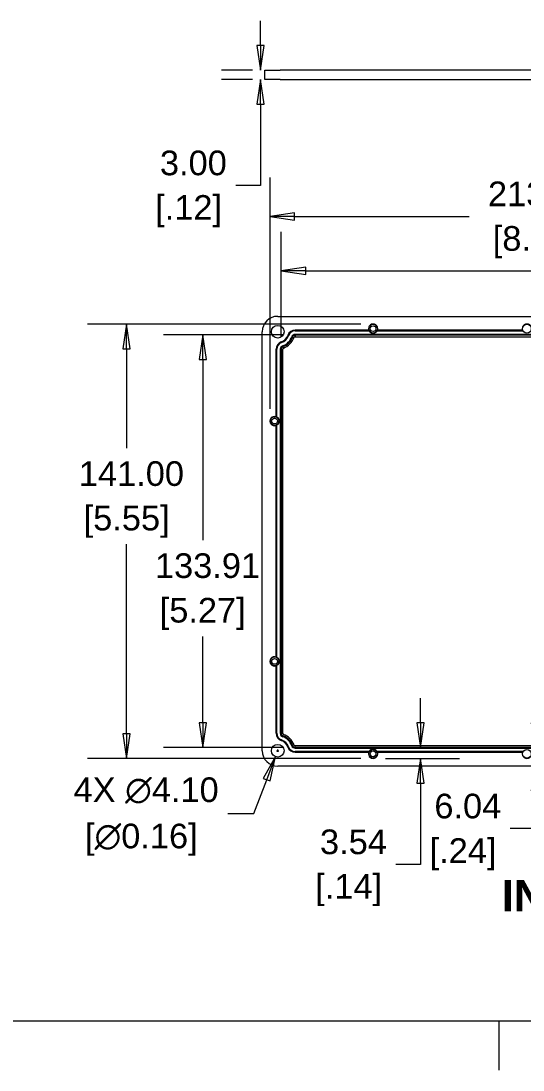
# Model space of a CAD drawing. Header units: millimetres. Extents: x 14 to 1104, y 14 to 850.
# Drawn here: x 403.4 to 566.6, y 14 to 354.5 of the extents above; entities that cross this region are included whole.
import ezdxf

# ---------------------------------------------------------------- set-up
doc = ezdxf.new("R2010")
doc.units = ezdxf.units.MM
doc.header["$LTSCALE"] = 4
doc.layers.get('0').update_dxf_attribs({"lineweight": 25})
for name, color, linetype, lineweight in [('Dimension (ANSI)', 7, 'Continuous', 9), ('Sketch Geometry (ANSI)', 7, 'Continuous', 9), ('Symbol (ANSI)', 7, 'Continuous', 9), ('Visible (ANSI)', 7, 'Continuous', 9), ('Visible Narrow (ANSI)', 7, 'Continuous', 9)]:
    doc.layers.add(name, color=color, linetype=linetype, lineweight=lineweight)
doc.styles.add('Label Text (ANSI)', font='arialbd.ttf')
doc.styles.add('Note Text (ANSI)', font='arial.ttf')
doc.dimstyles.new('Default - mm (ANSI)', dxfattribs={"dimscale": 4, "dimtxt": 2, "dimasz": 2, "dimexe": 3.175, "dimexo": 1, "dimgap": 0.8, "dimtad": 0, "dimtih": 1, "dimtoh": 1, "dimrnd": 1e-08, "dimzin": 4, "dimdsep": 46, "dimtxsty": 'Note Text (ANSI)', "dimblk": 'Filled-1', "dimcen": 0.09, "dimdle": 10, "dimclrd": 256, "dimclre": 256, "dimclrt": 256, "dimadec": 1, "dimazin": 0, "dimtfac": 1.524, "dimtofl": 0, "dimtmove": 0, "dimatfit": 3, "dimfxl": 1, "dimtolj": 1, "dimtzin": 0, "dimlwd": -1, "dimlwe": -1, "dimarcsym": 0})

# ---------------------------------------------------------------- blocks, each defined once
blk = doc.blocks.new('Filled-1')
at = {"color": 0}
for p, q in [((0, 0), (-1, 0.15)), ((-1, 0.15), (-1, -0.15)), ((-1, 0), (0, 0)), ((-1, -0.15), (0, 0))]:
    blk.add_line(p, q, dxfattribs=at)
at = {"color": 0, "flags": 128}
blk.add_lwpolyline([(-1, -0.15), (0, 0), (-1, 0.15), (-1, -0.15)], dxfattribs=at)
at = {"color": 0}
blk.add_solid([(-1, -0.15), (0, 0), (-1, 0.15), (-1, -0.15)], dxfattribs=at)
blk = doc.blocks.new('*D25')
at = {"layer": 'Defpoints', "color": 0, "transparency": 16777216}
for p in [(697.77, 291.05), (697.77, 247.98), (484.39, 224.63)]:
    blk.add_point(p, dxfattribs=at)
at = {"layer": 'Dimension (ANSI)', "transparency": 16777216}
for p, q in [((484.39, 228.63), (484.39, 303.75)), ((697.77, 251.98), (697.77, 303.75)), ((492.39, 291.05), (549.16, 291.05)), ((689.77, 291.05), (592.36, 291.05))]:
    blk.add_line(p, q, dxfattribs=at)
at = {"layer": 'Dimension (ANSI)', "transparency": 16777216, "xscale": 8, "yscale": 8, "zscale": 8, "rotation": 180}
blk.add_blockref('Filled-1', (484.39, 291.05), dxfattribs=at)
at = {"layer": 'Dimension (ANSI)', "transparency": 16777216, "xscale": 8, "yscale": 8, "zscale": 8}
blk.add_blockref('Filled-1', (697.77, 291.05), dxfattribs=at)
at = {"layer": 'Dimension (ANSI)', "transparency": 16777216, "char_height": 8, "attachment_point": 5, "style": 'Note Text (ANSI)'}
for s, insert in [('\\A1; 213.38', (570.76, 298.34)), ('\\A1;[8.40]', (570.76, 282.72))]:
    blk.add_mtext(s, dxfattribs=dict(at, insert=insert))
blk = doc.blocks.new('*D26')
at = {"layer": 'Defpoints', "color": 0, "transparency": 16777216}
for p in [(492.55, 252.59), (462.52, 118.68), (492.55, 118.68)]:
    blk.add_point(p, dxfattribs=at)
at = {"layer": 'Dimension (ANSI)', "transparency": 16777216}
for p, q in [((488.55, 252.59), (449.82, 252.59)), ((462.52, 244.59), (462.52, 185.98)), ((462.52, 126.68), (462.52, 154.75)), ((488.55, 118.68), (449.82, 118.68))]:
    blk.add_line(p, q, dxfattribs=at)
at = {"layer": 'Dimension (ANSI)', "transparency": 16777216, "xscale": 8, "yscale": 8, "zscale": 8}
for p, rotation in [((462.52, 252.59), 90), ((462.52, 118.68), 270)]:
    blk.add_blockref('Filled-1', p, dxfattribs=dict(at, rotation=rotation))
at = {"layer": 'Dimension (ANSI)', "transparency": 16777216, "char_height": 8, "attachment_point": 5, "style": 'Note Text (ANSI)'}
for s, insert in [('\\A1; 133.91', (462.52, 177.66)), ('\\A1;[5.27]', (462.52, 162.04))]:
    blk.add_mtext(s, dxfattribs=dict(at, insert=insert))
blk = doc.blocks.new('*D28')
at = {"layer": 'Defpoints', "color": 0, "transparency": 16777216}
for p in [(492.55, 118.68), (517.89, 115.13), (533.31, 115.13)]:
    blk.add_point(p, dxfattribs=at)
at = {"layer": 'Dimension (ANSI)', "transparency": 16777216}
for p, q in [((533.31, 126.68), (533.31, 134.68)), ((521.89, 115.13), (546.01, 115.13)), ((533.31, 107.13), (533.31, 80.72)), ((533.31, 80.72), (525.31, 80.72))]:
    blk.add_line(p, q, dxfattribs=at)
at = {"layer": 'Dimension (ANSI)', "transparency": 16777216, "xscale": 8, "yscale": 8, "zscale": 8}
for p, rotation in [((533.31, 118.68), 270), ((533.31, 115.13), 90)]:
    blk.add_blockref('Filled-1', p, dxfattribs=dict(at, rotation=rotation))
at = {"layer": 'Dimension (ANSI)', "transparency": 16777216, "char_height": 8, "attachment_point": 5, "style": 'Note Text (ANSI)'}
for s, insert in [('\\A1; 3.54', (509.95, 88.01)), ('\\A1;[.14]', (509.95, 72.4))]:
    blk.add_mtext(s, dxfattribs=dict(at, insert=insert))
blk = doc.blocks.new('*D29')
at = {"layer": 'Defpoints', "color": 0, "transparency": 16777216}
for p in [(570.48, 118.68), (587.23, 118.68), (486.89, 112.63)]:
    blk.add_point(p, dxfattribs=at)
at = {"layer": 'Dimension (ANSI)', "transparency": 16777216}
for p, q in [((570.48, 126.68), (570.48, 134.68)), ((570.48, 104.63), (570.48, 92.35)), ((570.48, 92.35), (562.48, 92.35))]:
    blk.add_line(p, q, dxfattribs=at)
at = {"layer": 'Dimension (ANSI)', "transparency": 16777216, "xscale": 8, "yscale": 8, "zscale": 8}
for p, rotation in [((570.48, 118.68), 270), ((570.48, 112.63), 90)]:
    blk.add_blockref('Filled-1', p, dxfattribs=dict(at, rotation=rotation))
at = {"layer": 'Dimension (ANSI)', "transparency": 16777216, "char_height": 8, "attachment_point": 5, "style": 'Note Text (ANSI)'}
for s, insert in [('\\A1; 6.04', (547.12, 99.63)), ('\\A1;[.24]', (547.12, 84.02))]:
    blk.add_mtext(s, dxfattribs=dict(at, insert=insert))
blk = doc.blocks.new('*D30')
at = {"layer": 'Defpoints', "color": 0, "transparency": 16777216}
for p in [(487.62, 119.55), (486.16, 115.72)]:
    blk.add_point(p, dxfattribs=at)
at = {"layer": 'Dimension (ANSI)', "transparency": 16777216}
for p, q in [((486.53, 117.63), (487.25, 117.63)), ((486.89, 117.27), (486.89, 117.99)), ((479.11, 97.21), (483.31, 108.24)), ((470.66, 97.21), (479.11, 97.21))]:
    blk.add_line(p, q, dxfattribs=at)
at = {"layer": 'Dimension (ANSI)', "transparency": 16777216, "xscale": 8, "yscale": 8, "zscale": 8, "rotation": 69.13542097729734}
blk.add_blockref('Filled-1', (486.16, 115.72), dxfattribs=at)
at = {"layer": 'Dimension (ANSI)', "transparency": 16777216, "char_height": 8, "attachment_point": 5, "style": 'Note Text (ANSI)'}
for s, insert in [('\\A1; 4X ∅4.10', (442.57, 104.72)), ('\\A1;[∅0.16]', (442.57, 88.75))]:
    blk.add_mtext(s, dxfattribs=dict(at, insert=insert))
blk = doc.blocks.new('*D34')
at = {"layer": 'Defpoints', "color": 0, "transparency": 16777216}
for p in [(482.71, 338.51), (481.29, 335.51), (482.71, 335.51)]:
    blk.add_point(p, dxfattribs=at)
at = {"layer": 'Dimension (ANSI)', "transparency": 16777216}
for p, q in [((481.29, 346.51), (481.29, 354.51)), ((478.71, 338.51), (468.59, 338.51)), ((478.71, 335.51), (468.59, 335.51)), ((481.29, 327.51), (481.29, 301.1)), ((481.29, 301.1), (473.29, 301.1))]:
    blk.add_line(p, q, dxfattribs=at)
at = {"layer": 'Dimension (ANSI)', "transparency": 16777216, "xscale": 8, "yscale": 8, "zscale": 8}
for p, rotation in [((481.29, 338.51), 270), ((481.29, 335.51), 90)]:
    blk.add_blockref('Filled-1', p, dxfattribs=dict(at, rotation=rotation))
at = {"layer": 'Dimension (ANSI)', "transparency": 16777216, "char_height": 8, "attachment_point": 5, "style": 'Note Text (ANSI)'}
for s, insert in [('\\A1; 3.00', (457.93, 308.38)), ('\\A1;[.12]', (457.93, 292.77))]:
    blk.add_mtext(s, dxfattribs=dict(at, insert=insert))
blk = doc.blocks.new('*D39')
at = {"layer": 'Defpoints', "color": 0, "transparency": 16777216}
for p in [(701.39, 273.41), (488.01, 247.98), (701.39, 224.63)]:
    blk.add_point(p, dxfattribs=at)
at = {"layer": 'Dimension (ANSI)', "transparency": 16777216}
for p, q in [((488.01, 251.98), (488.01, 286.11)), ((701.39, 228.63), (701.39, 286.11)), ((496.01, 273.41), (592.37, 273.41)), ((693.39, 273.41), (635.57, 273.41))]:
    blk.add_line(p, q, dxfattribs=at)
at = {"layer": 'Dimension (ANSI)', "transparency": 16777216, "xscale": 8, "yscale": 8, "zscale": 8, "rotation": 180}
blk.add_blockref('Filled-1', (488.01, 273.41), dxfattribs=at)
at = {"layer": 'Dimension (ANSI)', "transparency": 16777216, "xscale": 8, "yscale": 8, "zscale": 8}
blk.add_blockref('Filled-1', (701.39, 273.41), dxfattribs=at)
at = {"layer": 'Dimension (ANSI)', "transparency": 16777216, "char_height": 8, "attachment_point": 5, "style": 'Note Text (ANSI)'}
for s, insert in [('\\A1; 213.38', (613.97, 280.7)), ('\\A1;[8.40]', (613.97, 265.08))]:
    blk.add_mtext(s, dxfattribs=dict(at, insert=insert))
blk = doc.blocks.new('*D40')
at = {"layer": 'Defpoints', "color": 0, "transparency": 16777216}
for p in [(517.89, 256.13), (437.79, 115.13), (517.89, 115.13)]:
    blk.add_point(p, dxfattribs=at)
at = {"layer": 'Dimension (ANSI)', "transparency": 16777216}
for p, q in [((513.89, 256.13), (425.09, 256.13)), ((437.79, 248.13), (437.79, 215.85)), ((437.79, 123.13), (437.79, 184.66)), ((513.89, 115.13), (425.09, 115.13))]:
    blk.add_line(p, q, dxfattribs=at)
at = {"layer": 'Dimension (ANSI)', "transparency": 16777216, "xscale": 8, "yscale": 8, "zscale": 8}
for p, rotation in [((437.79, 256.13), 90), ((437.79, 115.13), 270)]:
    blk.add_blockref('Filled-1', p, dxfattribs=dict(at, rotation=rotation))
at = {"layer": 'Dimension (ANSI)', "transparency": 16777216, "char_height": 8, "attachment_point": 5, "style": 'Note Text (ANSI)'}
for s, insert in [('\\A1; 141.00', (437.79, 207.54)), ('\\A1;[5.55]', (437.79, 191.95))]:
    blk.add_mtext(s, dxfattribs=dict(at, insert=insert))
blk = doc.blocks.new('Borders Hammond Border')
at = {"layer": 'Sketch Geometry (ANSI)'}
for p, q in [((7.5, 7.5), (271.9, 7.5)), ((139.7, 7.5), (139.7, 3.5))]:
    blk.add_line(p, q, dxfattribs=at)

msp = doc.modelspace()

# ---------------------------------------------------------------- linework, layer by layer
at = {"layer": 'Visible (ANSI)'}
for p, q in [((482.713, 338.507), (487.713, 338.507)), ((482.713, 335.507), (482.713, 338.507)), ((699.713, 338.507), (487.713, 338.507)), ((487.713, 335.507), (482.713, 335.507)), ((487.713, 335.507), (699.713, 335.507)), ((486.891, 258.634), (698.891, 258.634)), ((481.891, 117.634), (481.891, 253.634)), ((492.548, 254.134), (516.477, 254.134)), ((519.305, 254.134), (566.477, 254.134)), ((486.391, 226.048), (486.391, 247.977)), ((486.391, 148.048), (486.391, 223.22)), ((486.391, 123.291), (486.391, 145.22)), ((516.477, 117.134), (492.548, 117.134)), ((566.477, 117.134), (519.305, 117.134)), ((698.891, 112.634), (486.891, 112.634))]:
    msp.add_line(p, q, dxfattribs=at)
for centre in [(486.891, 253.634), (486.891, 117.634)]:
    msp.add_circle(centre, 2.05, dxfattribs=at)
for centre, radius, start, end in [((486.891, 253.634), 5, 90, 180), ((517.891, 254.634), 1.5, 340.52878, 199.47122), ((567.891, 254.634), 1.5, 340.52878, 199.47122), ((486.891, 253.634), 3.5, 289.47122, 340.52878), ((492.548, 251.634), 2.5, 90, 160.52878), ((517.891, 254.634), 1.461, 210.16998, 329.83002), ((488.891, 247.977), 2.5, 109.47122, 180), ((485.891, 224.634), 1.5, 70.52878, 289.47122), ((485.891, 224.634), 1.461, 300.16998, 59.83002), ((485.891, 146.634), 1.5, 70.52878, 289.47122), ((485.891, 146.634), 1.461, 300.16998, 59.83002), ((488.891, 123.291), 2.5, 180, 250.52878), ((486.891, 117.634), 3.5, 19.47122, 70.52878), ((486.891, 117.634), 5, 180, 270), ((492.548, 119.634), 2.5, 199.47122, 270), ((517.891, 116.634), 1.5, 160.52878, 19.47122), ((517.891, 116.634), 1.461, 30.16998, 149.83002), ((567.891, 116.634), 1.5, 160.52878, 19.47122)]:
    msp.add_arc(centre, radius, start, end, dxfattribs=at)
for points in [[(516.526, 254.1), (516.501, 254.117), (516.477, 254.134)], [(519.305, 254.134), (519.281, 254.117), (519.256, 254.1)], [(566.526, 254.1), (566.501, 254.117), (566.477, 254.134)], [(486.391, 226.048), (486.408, 226.024), (486.425, 225.999)], [(486.425, 223.269), (486.408, 223.245), (486.391, 223.22)], [(486.391, 148.048), (486.408, 148.024), (486.425, 147.999)], [(486.425, 145.269), (486.408, 145.245), (486.391, 145.22)], [(516.477, 117.134), (516.501, 117.152), (516.526, 117.168)], [(519.256, 117.168), (519.281, 117.152), (519.305, 117.134)], [(566.477, 117.134), (566.501, 117.152), (566.526, 117.168)]]:
    msp.add_open_spline(points, degree=2, dxfattribs=at)
for points, knots in [([(516.628, 253.9), (516.628, 253.901), (516.627, 253.902), (516.612, 253.927), (516.598, 253.954), (516.572, 254.004), (516.561, 254.027), (516.544, 254.062), (516.538, 254.076), (516.529, 254.095), (516.527, 254.099), (516.526, 254.1)], [0.098443456, 0.098443456, 0.098443456, 0.098443456, 0.098745916, 0.098745916, 0.107248211, 0.107248211, 0.115750507, 0.115750507, 0.123216056, 0.123216056, 0.1299709, 0.1299709, 0.1299709, 0.1299709]), ([(519.256, 254.1), (519.255, 254.099), (519.253, 254.095), (519.244, 254.076), (519.237, 254.062), (519.221, 254.027), (519.21, 254.004), (519.184, 253.954), (519.169, 253.927), (519.155, 253.902), (519.154, 253.901), (519.154, 253.9)], [0.000710705, 0.000710705, 0.000710705, 0.000710705, 0.007465549, 0.007465549, 0.014931098, 0.014931098, 0.023433393, 0.023433393, 0.031935689, 0.031935689, 0.032238148, 0.032238148, 0.032238148, 0.032238148]), ([(566.628, 253.9), (566.628, 253.901), (566.627, 253.902), (566.612, 253.927), (566.598, 253.954), (566.572, 254.004), (566.561, 254.027), (566.544, 254.062), (566.538, 254.076), (566.529, 254.095), (566.527, 254.099), (566.526, 254.1)], [0.098443456, 0.098443456, 0.098443456, 0.098443456, 0.098745916, 0.098745916, 0.107248211, 0.107248211, 0.115750507, 0.115750507, 0.123216056, 0.123216056, 0.1299709, 0.1299709, 0.1299709, 0.1299709]), ([(486.425, 225.999), (486.426, 225.998), (486.43, 225.996), (486.449, 225.987), (486.463, 225.981), (486.498, 225.964), (486.521, 225.953), (486.571, 225.927), (486.598, 225.913), (486.623, 225.898), (486.624, 225.897), (486.625, 225.897)], [0.000710705, 0.000710705, 0.000710705, 0.000710705, 0.007465549, 0.007465549, 0.014931098, 0.014931098, 0.023433393, 0.023433393, 0.031935689, 0.031935689, 0.032238148, 0.032238148, 0.032238148, 0.032238148]), ([(486.625, 223.371), (486.624, 223.371), (486.623, 223.37), (486.598, 223.356), (486.571, 223.341), (486.521, 223.315), (486.498, 223.304), (486.463, 223.288), (486.449, 223.281), (486.43, 223.272), (486.426, 223.27), (486.425, 223.269)], [0.098443456, 0.098443456, 0.098443456, 0.098443456, 0.098745916, 0.098745916, 0.107248211, 0.107248211, 0.115750507, 0.115750507, 0.123216056, 0.123216056, 0.1299709, 0.1299709, 0.1299709, 0.1299709]), ([(486.425, 147.999), (486.426, 147.998), (486.43, 147.996), (486.449, 147.987), (486.463, 147.981), (486.498, 147.964), (486.521, 147.953), (486.571, 147.927), (486.598, 147.913), (486.623, 147.898), (486.624, 147.897), (486.625, 147.897)], [0.000710705, 0.000710705, 0.000710705, 0.000710705, 0.007465549, 0.007465549, 0.014931098, 0.014931098, 0.023433393, 0.023433393, 0.031935689, 0.031935689, 0.032238148, 0.032238148, 0.032238148, 0.032238148]), ([(486.625, 145.371), (486.624, 145.371), (486.623, 145.37), (486.598, 145.356), (486.571, 145.341), (486.521, 145.315), (486.498, 145.304), (486.463, 145.288), (486.449, 145.281), (486.43, 145.272), (486.426, 145.27), (486.425, 145.269)], [0.098443456, 0.098443456, 0.098443456, 0.098443456, 0.098745916, 0.098745916, 0.107248211, 0.107248211, 0.115750507, 0.115750507, 0.123216056, 0.123216056, 0.1299709, 0.1299709, 0.1299709, 0.1299709]), ([(516.526, 117.168), (516.527, 117.169), (516.529, 117.174), (516.538, 117.192), (516.544, 117.206), (516.561, 117.241), (516.572, 117.264), (516.598, 117.314), (516.612, 117.341), (516.627, 117.366), (516.628, 117.367), (516.628, 117.368)], [0.000710705, 0.000710705, 0.000710705, 0.000710705, 0.007465549, 0.007465549, 0.014931098, 0.014931098, 0.023433393, 0.023433393, 0.031935689, 0.031935689, 0.032238148, 0.032238148, 0.032238148, 0.032238148]), ([(519.154, 117.368), (519.154, 117.367), (519.155, 117.366), (519.169, 117.341), (519.184, 117.314), (519.21, 117.264), (519.221, 117.241), (519.237, 117.206), (519.244, 117.192), (519.253, 117.174), (519.255, 117.169), (519.256, 117.168)], [0.098443456, 0.098443456, 0.098443456, 0.098443456, 0.098745916, 0.098745916, 0.107248211, 0.107248211, 0.115750507, 0.115750507, 0.123216056, 0.123216056, 0.1299709, 0.1299709, 0.1299709, 0.1299709]), ([(566.526, 117.168), (566.527, 117.169), (566.529, 117.174), (566.538, 117.192), (566.544, 117.206), (566.561, 117.241), (566.572, 117.264), (566.598, 117.314), (566.612, 117.341), (566.627, 117.366), (566.628, 117.367), (566.628, 117.368)], [0.000710705, 0.000710705, 0.000710705, 0.000710705, 0.007465549, 0.007465549, 0.014931098, 0.014931098, 0.023433393, 0.023433393, 0.031935689, 0.031935689, 0.032238148, 0.032238148, 0.032238148, 0.032238148])]:
    msp.add_open_spline(points, degree=3, knots=knots, dxfattribs=at)
at = {"layer": 'Visible Narrow (ANSI)'}
for p, q in [((490.191, 252.467), (490.223, 252.456)), ((490.223, 252.456), (490.411, 252.389)), ((491.458, 252.019), (491.647, 251.953)), ((492.548, 254.134), (492.548, 254.1)), ((516.526, 254.1), (492.548, 254.1)), ((492.548, 254.1), (492.548, 253.9)), ((492.548, 253.9), (516.628, 253.9)), ((587.234, 252.79), (492.548, 252.79)), ((492.548, 252.79), (492.548, 252.59)), ((492.548, 252.59), (587.234, 252.59)), ((492.548, 252.59), (492.548, 252.513)), ((492.548, 252.513), (492.548, 252.014)), ((587.234, 252.513), (492.548, 252.513)), ((492.548, 252.014), (587.234, 252.014)), ((519.154, 253.9), (566.628, 253.9)), ((566.526, 254.1), (519.256, 254.1)), ((488.058, 250.334), (488.069, 250.302)), ((488.069, 250.302), (488.136, 250.114)), ((488.506, 249.067), (488.572, 248.878)), ((488.572, 248.878), (488.598, 248.806)), ((488.598, 248.806), (488.764, 248.335)), ((491.647, 251.953), (491.719, 251.927)), ((491.719, 251.927), (492.19, 251.761)), ((486.391, 247.977), (486.425, 247.977)), ((486.425, 247.977), (486.425, 225.999)), ((486.425, 247.977), (486.625, 247.977)), ((486.625, 225.897), (486.625, 247.977)), ((487.735, 247.977), (487.735, 123.291)), ((487.735, 247.977), (487.935, 247.977)), ((487.935, 123.291), (487.935, 247.977)), ((487.935, 247.977), (488.012, 247.977)), ((488.012, 247.977), (488.512, 247.977)), ((488.012, 247.977), (488.012, 123.291)), ((488.512, 123.291), (488.512, 247.977)), ((486.425, 223.269), (486.425, 147.999)), ((486.625, 147.897), (486.625, 223.371)), ((486.425, 145.269), (486.425, 123.291)), ((486.625, 123.291), (486.625, 145.371)), ((486.391, 123.291), (486.425, 123.291)), ((486.425, 123.291), (486.625, 123.291)), ((487.735, 123.291), (487.935, 123.291)), ((487.935, 123.291), (488.012, 123.291)), ((488.012, 123.291), (488.512, 123.291)), ((488.598, 122.462), (488.764, 122.933)), ((488.058, 120.934), (488.069, 120.966)), ((488.069, 120.966), (488.136, 121.155)), ((488.506, 122.202), (488.572, 122.39)), ((488.572, 122.39), (488.598, 122.462)), ((491.458, 119.249), (491.647, 119.316)), ((491.647, 119.316), (491.719, 119.341)), ((491.719, 119.341), (492.19, 119.508)), ((587.234, 119.255), (492.548, 119.255)), ((492.548, 118.755), (492.548, 119.255)), ((490.191, 118.801), (490.223, 118.812)), ((490.223, 118.812), (490.411, 118.879)), ((492.548, 118.755), (587.234, 118.755)), ((492.548, 118.679), (492.548, 118.755)), ((492.548, 118.479), (492.548, 118.679)), ((587.234, 118.679), (492.548, 118.679)), ((492.548, 118.479), (587.234, 118.479)), ((516.628, 117.368), (492.548, 117.368)), ((492.548, 117.168), (492.548, 117.368)), ((492.548, 117.168), (516.526, 117.168)), ((492.548, 117.134), (492.548, 117.168)), ((566.628, 117.368), (519.154, 117.368)), ((519.256, 117.168), (566.526, 117.168))]:
    msp.add_line(p, q, dxfattribs=at)
for centre, radius in [((517.891, 254.634), 1.437), ((517.891, 254.634), 0.937), ((567.891, 254.634), 1.437), ((485.891, 224.634), 1.437), ((485.891, 224.634), 0.937), ((485.891, 146.634), 1.437), ((485.891, 146.634), 0.937), ((517.891, 116.634), 1.437), ((517.891, 116.634), 0.937), ((567.891, 116.634), 1.437)]:
    msp.add_circle(centre, radius, dxfattribs=at)
for centre, radius, start, end in [((486.891, 253.634), 3.534, 289.47122, 340.52878), ((486.891, 253.634), 3.734, 289.47122, 340.52878), ((486.891, 253.634), 4.844, 289.47122, 340.52878), ((492.548, 251.634), 2.466, 90, 160.52878), ((492.548, 251.634), 2.266, 90, 160.52878), ((492.548, 251.634), 1.156, 90, 160.52878), ((492.548, 251.634), 0.956, 90, 160.52878), ((492.548, 251.634), 0.879, 90, 160.52878), ((492.548, 251.634), 0.379, 90, 160.52878), ((488.891, 247.977), 2.466, 109.47122, 180), ((488.891, 247.977), 2.266, 109.47122, 180), ((488.891, 247.977), 1.156, 109.47122, 180), ((488.891, 247.977), 0.956, 109.47122, 180), ((488.891, 247.977), 0.879, 109.47122, 180), ((486.891, 253.634), 5.044, 289.47122, 340.52878), ((486.891, 253.634), 5.121, 289.47122, 340.52878), ((486.891, 253.634), 5.621, 289.47122, 340.52878), ((488.891, 247.977), 0.379, 109.47122, 180), ((488.891, 123.291), 2.466, 180, 250.52878), ((488.891, 123.291), 2.266, 180, 250.52878), ((488.891, 123.291), 1.156, 180, 250.52878), ((488.891, 123.291), 0.956, 180, 250.52878), ((488.891, 123.291), 0.879, 180, 250.52878), ((488.891, 123.291), 0.379, 180, 250.52878), ((486.891, 117.634), 5.621, 19.47122, 70.52878), ((486.891, 117.634), 3.534, 19.47122, 70.52878), ((486.891, 117.634), 3.734, 19.47122, 70.52878), ((486.891, 117.634), 4.844, 19.47122, 70.52878), ((486.891, 117.634), 5.044, 19.47122, 70.52878), ((486.891, 117.634), 5.121, 19.47122, 70.52878), ((492.548, 119.634), 1.156, 199.47122, 270), ((492.548, 119.634), 0.956, 199.47122, 270), ((492.548, 119.634), 0.879, 199.47122, 270), ((492.548, 119.634), 0.379, 199.47122, 270), ((492.548, 119.634), 2.466, 199.47122, 270), ((492.548, 119.634), 2.266, 199.47122, 270)]:
    msp.add_arc(centre, radius, start, end, dxfattribs=at)

# ---------------------------------------------------------------- block references
at = {"xscale": 4, "yscale": 4, "zscale": 4}
msp.add_blockref('Borders Hammond Border', (0, 0), dxfattribs=at)

# ---------------------------------------------------------------- texts
at = {"layer": 'Symbol (ANSI)', "insert": (559.688, 65.375), "char_height": 10.16, "attachment_point": 7, "style": 'Label Text (ANSI)'}
msp.add_mtext('INSIDE LID', dxfattribs=at)

# ---------------------------------------------------------------- dimensions: what is measured, and where the dimension line sits
at = {"layer": 'Dimension (ANSI)'}
for base, p1, p2, angle, text, override, picture, middle in [((481.289, 335.507), (482.713, 338.507), (482.713, 335.507), 90, ' <>\\X[.12]', {"dimgap": 0.8, "dimdec": 2, "dimpost": '\\X', "dimtol": 0, "dimlim": 0, "dimtp": 0, "dimtm": 0, "dimtdec": 2, "dimatfit": 1}, '*D34', (457.928, 301.096)), ((697.77, 291.051), (484.391, 224.634), (697.77, 247.977), 180, ' <>\\X[8.40]', {"dimgap": 0.8, "dimtih": 0, "dimtoh": 0, "dimdec": 2, "dimpost": '\\X', "dimtol": 0, "dimlim": 0, "dimtp": 0, "dimtm": 0, "dimtdec": 2, "dimatfit": 1}, '*D25', (570.76, 291.051)), ((701.391, 273.411), (488.012, 247.977), (701.391, 224.634), 180, ' <>\\X[8.40]', {"dimgap": 0.8, "dimtih": 0, "dimtoh": 0, "dimdec": 2, "dimpost": '\\X', "dimtol": 0, "dimlim": 0, "dimtp": 0, "dimtm": 0, "dimtdec": 2, "dimatfit": 1}, '*D39', (613.972, 273.411)), ((437.787, 115.134), (517.891, 256.134), (517.891, 115.134), 90, ' <>\\X[5.55]', {"dimgap": 0.8, "dimdec": 2, "dimpost": '\\X', "dimtol": 0, "dimlim": 0, "dimtp": 0, "dimtm": 0, "dimtdec": 2, "dimatfit": 1}, '*D40', (437.787, 200.258)), ((462.522, 118.679), (492.548, 252.59), (492.548, 118.679), 90, ' <>\\X[5.27]', {"dimgap": 0.8, "dimdec": 2, "dimpost": '\\X', "dimtol": 0, "dimlim": 0, "dimtp": 0, "dimtm": 0, "dimtdec": 2, "dimatfit": 1}, '*D26', (462.522, 170.368)), ((570.4755, 118.6785), (486.8892, 112.6341), (587.2341, 118.6785), 90, ' <>\\X[.24]', {"dimgap": 0.8, "dimdec": 2, "dimpost": '\\X', "dimse1": 1, "dimse2": 1, "dimtol": 0, "dimlim": 0, "dimtp": 0, "dimtm": 0, "dimtdec": 2, "dimatfit": 1}, '*D29', (547.1173, 92.3497)), ((533.3105, 115.1341), (492.5478, 118.6785), (517.8909, 115.1341), 90, ' <>\\X[.14]', {"dimgap": 0.8, "dimdec": 2, "dimpost": '\\X', "dimse1": 1, "dimtol": 0, "dimlim": 0, "dimtp": 0, "dimtm": 0, "dimtdec": 2, "dimatfit": 1}, '*D28', (509.9523, 80.7232))]:
    dim = msp.add_linear_dim(base=base, p1=p1, p2=p2, angle=angle, text=text, dimstyle='Default - mm (ANSI)', override=override, dxfattribs=at)
    dim.commit()
    dim.dimension.update_dxf_attribs({"geometry": picture, "text_midpoint": middle, "dimtype": 160})
dim = msp.add_diameter_dim_2p(p1=(487.621, 119.55), p2=(486.161, 115.719), text=' 4X <>\\X[∅0.16]', dimstyle='Default - mm (ANSI)', override={"dimgap": 0.8, "dimdec": 2, "dimlfac": 1, "dimpost": '\\X', "dimtol": 0, "dimlim": 0, "dimtp": 0, "dimtm": 0, "dimtdec": 2}, dxfattribs=at)
dim.commit()
dim.dimension.update_dxf_attribs({"geometry": '*D30', "text_midpoint": (442.565, 97.212), "dimtype": 163})

doc.saveas('drawing.dxf')
